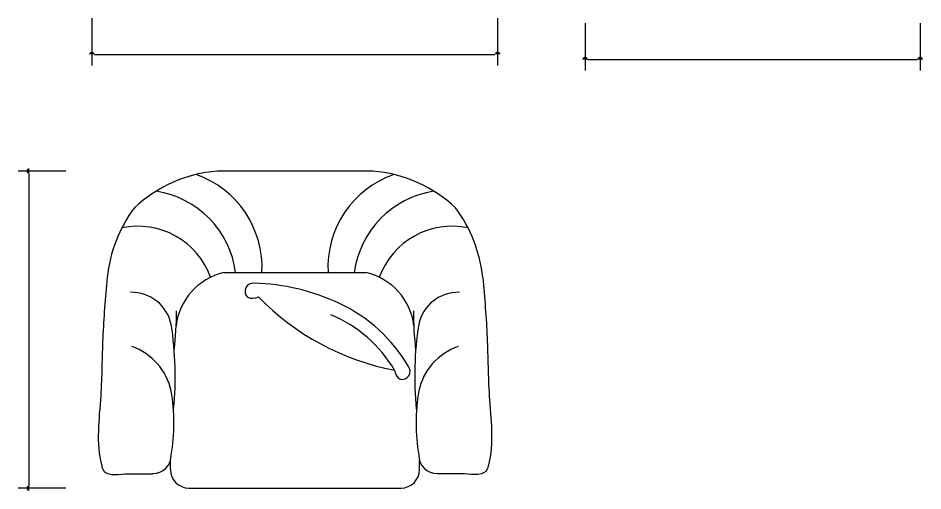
# Model space of a CAD drawing. Header units: inches. Extents: x 11.4 to 53.9, y 10.8 to 35.6.
# Drawn here: x 16.396 to 18.736, y 18.43 to 19.655 of the extents above; entities that cross this region are included whole.
import ezdxf

# ---------------------------------------------------------------- set-up
doc = ezdxf.new("R2010")
doc.units = ezdxf.units.IN
doc.header["$MEASUREMENT"] = 0
doc.layers.add('02', color=2, linetype='Continuous')
doc.layers.add('1', color=1, linetype='Continuous')

msp = doc.modelspace()

# ---------------------------------------------------------------- linework, layer by layer
at = {"layer": '02'}
for p, q in [((16.5862, 19.655), (16.5862, 19.5318)), ((17.6362, 19.655), (17.6362, 19.5318)), ((17.8625, 19.642), (17.8625, 19.5188)), ((18.7292, 19.642), (18.7292, 19.5188)), ((16.5188, 19.2587), (16.3955, 19.2587)), ((17.3131, 19.2587), (16.9106, 19.2587)), ((16.9276, 18.9957), (17.2961, 18.9957)), ((16.7897, 18.4852), (16.7897, 18.5089)), ((17.434, 18.4852), (17.434, 18.5089)), ((16.6708, 18.4758), (16.6708, 18.4758)), ((16.6737, 18.4748), (16.7438, 18.4748)), ((17.55, 18.4748), (17.4799, 18.4748)), ((17.5529, 18.4758), (17.5529, 18.4758)), ((16.5188, 18.4373), (16.3955, 18.4373)), ((16.8375, 18.4373), (17.3862, 18.4373))]:
    msp.add_line(p, q, dxfattribs=at)
for centre, radius, start, end in [((16.9401, 18.9034), 0.3565, 94.7498, 133.1313), ((16.7716, 19.0092), 0.2551, 356.9755, 70.6754), ((17.4521, 19.0092), 0.2551, 109.3246, 183.0245), ((17.2836, 18.9034), 0.3565, 46.8687, 85.2502), ((16.7147, 18.9637), 0.2458, 7.4807, 81.1413), ((17.509, 18.9637), 0.2458, 98.8587, 172.5193), ((16.9957, 18.9425), 0.3721, 143.5522, 173.7366), ((17.228, 18.9425), 0.3721, 6.2634, 36.4478), ((16.7055, 18.9156), 0.2, 19.8822, 101.9765), ((17.5182, 18.9156), 0.2, 78.0235, 160.1178), ((16.9645, 18.8384), 0.1616, 103.2012, 173.0894), ((17.2592, 18.8384), 0.1616, 6.9106, 76.7988), ((17.0037, 18.9471), 0.0211, 84.4224, 224.8114), ((16.9907, 18.4112), 0.5572, 64.8507, 88.4508), ((16.6891, 18.84), 0.1047, 11.5921, 91.4372), ((17.5346, 18.84), 0.1047, 88.5628, 168.4079), ((17.0024, 18.9602), 0.0311, 243.9122, 298.528), ((17.4933, 19.3944), 0.663, 224.1174, 259.2362), ((17.0527, 18.5458), 0.409, 30.4121, 64.702), ((15.8043, 18.9022), 1.0012, 353.8254, 359.6882), ((18.4194, 18.9022), 1.0012, 180.3118, 186.1746), ((17.0704, 18.5659), 0.3476, 30.6361, 67.3454), ((15.9293, 18.7268), 0.8728, 354.4103, 8.8443), ((18.2944, 18.7268), 0.8728, 171.1557, 185.5897), ((16.6366, 18.6548), 0.1588, 12.4466, 70.4619), ((17.5871, 18.6548), 0.1588, 109.5381, 167.5534), ((17.3887, 18.74), 0.0211, 257.1263, 37.5154), ((17.4005, 18.7458), 0.0311, 185.0061, 238.0255), ((16.2947, 18.6059), 0.5039, 350.4999, 9.5001), ((17.929, 18.6059), 0.5039, 170.4999, 189.5001), ((16.7438, 18.5227), 0.0478, 270, 0), ((17.4799, 18.5227), 0.0478, 180, 270), ((16.8375, 18.4852), 0.0478, 180, 270), ((17.3862, 18.4852), 0.0478, 270, 0)]:
    msp.add_arc(centre, radius, start, end, dxfattribs=at)
for points in [[(16.6258, 18.9831), (16.6146, 18.8264), (16.6092, 18.6767), (16.6119, 18.4944), (16.6146, 18.4862), (16.6737, 18.4748)], [(17.5979, 18.9831), (17.6091, 18.8264), (17.6145, 18.6767), (17.6118, 18.4944), (17.6091, 18.4862), (17.55, 18.4748)]]:
    msp.add_spline(points, degree=3, dxfattribs=at)
at = {"layer": '1'}
for p, q in [((16.5934, 19.5607), (17.629, 19.5607)), ((17.8697, 19.5477), (18.722, 19.5477)), ((16.4244, 18.4445), (16.4244, 19.2515))]:
    msp.add_line(p, q, dxfattribs=at)
at = {"layer": '1', "const_width": 0.00723}
for points in [[(16.5898, 19.5607, 1), (16.5826, 19.5607, 1)], [(17.8661, 19.5477, 1), (17.8589, 19.5477, 1)], [(16.4244, 19.2551, -1), (16.4244, 19.2623, -1)]]:
    msp.add_lwpolyline(points, format="xyb", dxfattribs=at)
at = {"layer": '1'}
for points in [[(17.6398, 19.5607, 0.00722, 0.00722, 1), (17.6326, 19.5607, 0, 0, 0)], [(18.7328, 19.5477, 0.00722, 0.00722, 1), (18.7256, 19.5477, 0, 0, 0)], [(16.4244, 18.4337, 0.00722, 0.00722, -1), (16.4244, 18.4409, 0, 0, 0)]]:
    msp.add_lwpolyline(points, format="xyseb", dxfattribs=at)

doc.saveas('drawing.dxf')
